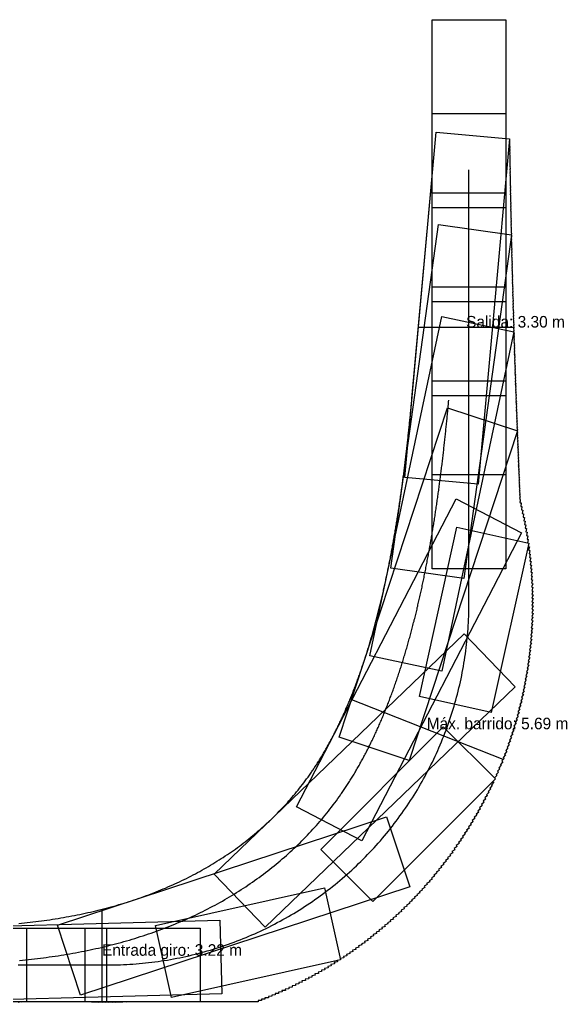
# Model space of a CAD drawing. Header units: metres. Extents: x -10.8 to 30.9, y -1.4 to 32.7.
# Drawn here: x 11.95 to 30.91, y -1.33 to 32.7 of the extents above; entities that cross this region are included whole.
import ezdxf

# ---------------------------------------------------------------- set-up
doc = ezdxf.new("R2010")
doc.units = ezdxf.units.M
for name, color, linetype in [('0_ACOTACIONES_ANCHURA', 2, 'Continuous'), ('0_BARRIDO_ENVOLVENTE', 1, 'Continuous'), ('0_HUELLA_EJE_REFERENCIA', 3, 'Continuous'), ('0_HUELLA_EJE_REMOLQUE', 4, 'Continuous'), ('0_SILUETAS_VEHICULO', 7, 'Continuous')]:
    doc.layers.add(name, color=color, linetype=linetype)

msp = doc.modelspace()

# ---------------------------------------------------------------- linework, layer by layer
at = {"layer": '0_ACOTACIONES_ANCHURA', "color": 2}
for p, q in [((29.053, 22.05), (25.751, 22.05)), ((28.683, 7.11), (23.389, 9.195)), ((14.8, -1.29), (14.8, 1.926))]:
    msp.add_line(p, q, dxfattribs=at)
at = {"layer": '0_BARRIDO_ENVOLVENTE', "color": 1}
msp.add_lwpolyline([(11.919, 1.434), (12.018, 1.444), (12.116, 1.454), (12.215, 1.465), (12.313, 1.476), (12.41, 1.488), (12.508, 1.5), (12.605, 1.513), (12.702, 1.525), (12.799, 1.539), (12.895, 1.552), (12.991, 1.566), (13.087, 1.581), (13.183, 1.596), (13.278, 1.611), (13.373, 1.627), (13.468, 1.643), (13.562, 1.66), (13.656, 1.677), (13.75, 1.694), (13.843, 1.712), (13.937, 1.731), (14.03, 1.749), (14.122, 1.769), (14.215, 1.788), (14.307, 1.809), (14.399, 1.829), (14.49, 1.85), (14.581, 1.872), (14.672, 1.894), (14.763, 1.916), (14.853, 1.939), (14.943, 1.962), (15.032, 1.986), (15.122, 2.01), (15.211, 2.035), (15.299, 2.06), (15.388, 2.086), (15.476, 2.112), (15.563, 2.139), (15.651, 2.166), (15.738, 2.193), (15.824, 2.221), (15.911, 2.25), (15.997, 2.279), (16.082, 2.308), (16.168, 2.338), (16.253, 2.368), (16.338, 2.399), (16.422, 2.43), (16.506, 2.462), (16.589, 2.494), (16.673, 2.527), (16.756, 2.56), (16.838, 2.594), (16.92, 2.628), (17.002, 2.662), (17.084, 2.697), (17.165, 2.733), (17.246, 2.769), (17.326, 2.805), (17.406, 2.842), (17.486, 2.879), (17.565, 2.917), (17.644, 2.956), (17.722, 2.994), (17.801, 3.034), (17.878, 3.073), (17.956, 3.113), (18.033, 3.154), (18.109, 3.195), (18.185, 3.237), (18.261, 3.279), (18.336, 3.321), (18.411, 3.364), (18.486, 3.407), (18.56, 3.451), (18.634, 3.495), (18.707, 3.54), (18.78, 3.585), (18.853, 3.631), (18.925, 3.677), (18.996, 3.723), (19.067, 3.77), (19.138, 3.818), (19.209, 3.865), (19.278, 3.914), (19.348, 3.962), (19.417, 4.011), (19.485, 4.061), (19.554, 4.111), (19.621, 4.161), (19.688, 4.212), (19.755, 4.263), (19.822, 4.315), (19.887, 4.367), (19.953, 4.42), (20.018, 4.473), (20.082, 4.526), (20.146, 4.58), (20.21, 4.634), (20.273, 4.688), (20.335, 4.743), (20.397, 4.799), (20.459, 4.854), (20.52, 4.911), (20.581, 4.967), (20.641, 5.024), (20.701, 5.081), (20.76, 5.139), (20.818, 5.197), (20.876, 5.256), (20.934, 5.315), (20.991, 5.374), (21.048, 5.433), (21.104, 5.493), (21.16, 5.554), (21.215, 5.614), (21.269, 5.675), (21.323, 5.737), (21.377, 5.799), (21.43, 5.861), (21.482, 5.923), (21.534, 5.986), (21.585, 6.049), (21.636, 6.113), (21.687, 6.176), (21.736, 6.241), (21.786, 6.305), (21.834, 6.37), (21.882, 6.435), (21.93, 6.5), (21.977, 6.566), (22.025, 6.634), (22.046, 6.664), (22.067, 6.694), (22.087, 6.724), (22.108, 6.754), (22.128, 6.785), (22.149, 6.815), (22.169, 6.846), (22.19, 6.877), (22.21, 6.908), (22.231, 6.939), (22.251, 6.971), (22.271, 7.003), (22.292, 7.034), (22.312, 7.066), (22.332, 7.099), (22.352, 7.131), (22.372, 7.163), (22.392, 7.196), (22.412, 7.229), (22.432, 7.262), (22.452, 7.295), (22.471, 7.328), (22.491, 7.362), (22.511, 7.395), (22.53, 7.429), (22.55, 7.463), (22.569, 7.497), (22.589, 7.531), (22.608, 7.566), (22.628, 7.6), (22.647, 7.635), (22.666, 7.67), (22.685, 7.705), (22.704, 7.74), (22.723, 7.775), (22.742, 7.811), (22.761, 7.846), (22.78, 7.882), (22.799, 7.918), (22.817, 7.954), (22.836, 7.99), (22.854, 8.026), (22.873, 8.062), (22.891, 8.099), (22.91, 8.135), (22.928, 8.172), (22.946, 8.209), (22.964, 8.246), (22.982, 8.283), (23, 8.321), (23.018, 8.358), (23.036, 8.395), (23.054, 8.433), (23.072, 8.471), (23.09, 8.509), (23.107, 8.547), (23.125, 8.585), (23.142, 8.623), (23.159, 8.661), (23.177, 8.7), (23.194, 8.738), (23.211, 8.777), (23.228, 8.816), (23.245, 8.855), (23.262, 8.894), (23.279, 8.933), (23.296, 8.972), (23.313, 9.012), (23.329, 9.051), (23.346, 9.091), (23.362, 9.13), (23.379, 9.17), (23.395, 9.21), (23.412, 9.25), (23.428, 9.29), (23.444, 9.33), (23.46, 9.37), (23.476, 9.411), (23.492, 9.451), (23.508, 9.492), (23.524, 9.532), (23.539, 9.573), (23.555, 9.614), (23.57, 9.655), (23.586, 9.696), (23.601, 9.737), (23.617, 9.778), (23.632, 9.819), (23.647, 9.861), (23.662, 9.902), (23.677, 9.944), (23.692, 9.985), (23.707, 10.027), (23.722, 10.069), (23.737, 10.111), (23.752, 10.153), (23.766, 10.195), (23.781, 10.237), (23.795, 10.279), (23.81, 10.321), (23.824, 10.364), (23.838, 10.406), (23.852, 10.449), (23.866, 10.491), (23.88, 10.534), (23.894, 10.576), (23.908, 10.619), (23.922, 10.662), (23.936, 10.705), (23.95, 10.748), (23.963, 10.791), (23.977, 10.834), (23.99, 10.877), (24.004, 10.921), (24.017, 10.964), (24.03, 11.008), (24.043, 11.051), (24.057, 11.095), (24.07, 11.138), (24.083, 11.182), (24.096, 11.226), (24.108, 11.269), (24.121, 11.313), (24.134, 11.357), (24.147, 11.401), (24.159, 11.445), (24.172, 11.489), (24.184, 11.533), (24.196, 11.578), (24.209, 11.622), (24.221, 11.666), (24.233, 11.711), (24.245, 11.755), (24.257, 11.8), (24.269, 11.844), (24.281, 11.889), (24.293, 11.933), (24.305, 11.978), (24.317, 12.023), (24.328, 12.068), (24.34, 12.112), (24.351, 12.157), (24.363, 12.202), (24.374, 12.247), (24.385, 12.292), (24.397, 12.338), (24.408, 12.383), (24.419, 12.428), (24.43, 12.473), (24.441, 12.518), (24.452, 12.564), (24.463, 12.609), (24.474, 12.655), (24.485, 12.7), (24.495, 12.746), (24.506, 12.791), (24.517, 12.837), (24.527, 12.883), (24.538, 12.928), (24.548, 12.974), (24.558, 13.02), (24.569, 13.066), (24.579, 13.111), (24.589, 13.157), (24.599, 13.203), (24.609, 13.249), (24.619, 13.295), (24.629, 13.341), (24.639, 13.388), (24.649, 13.434), (24.659, 13.48), (24.668, 13.526), (24.678, 13.572), (24.688, 13.619), (24.697, 13.665), (24.707, 13.711), (24.716, 13.758), (24.725, 13.804), (24.735, 13.851), (24.744, 13.897), (24.753, 13.944), (24.762, 13.99), (24.772, 14.037), (24.781, 14.083), (24.79, 14.13), (24.799, 14.177), (24.807, 14.223), (24.816, 14.27), (24.825, 14.317), (24.834, 14.364), (24.843, 14.411), (24.851, 14.458), (24.86, 14.505), (24.868, 14.551), (24.877, 14.598), (24.885, 14.645), (24.894, 14.692), (24.902, 14.74), (24.91, 14.787), (24.918, 14.834), (24.927, 14.881), (24.935, 14.928), (24.943, 14.975), (24.951, 15.022), (24.959, 15.07), (24.967, 15.117), (24.975, 15.164), (24.983, 15.212), (24.99, 15.259), (24.998, 15.306), (25.006, 15.354), (25.013, 15.401), (25.021, 15.449), (25.029, 15.496), (25.036, 15.544), (25.044, 15.591), (25.051, 15.639), (25.058, 15.686), (25.066, 15.734), (25.073, 15.781), (25.08, 15.829), (25.088, 15.877), (25.095, 15.924), (25.102, 15.972), (25.109, 16.02), (25.116, 16.068), (25.123, 16.115), (25.13, 16.163), (25.137, 16.211), (25.144, 16.259), (25.15, 16.307), (25.157, 16.354), (25.164, 16.402), (25.171, 16.45), (25.177, 16.498), (25.184, 16.546), (25.191, 16.594), (25.197, 16.642), (25.204, 16.69), (25.21, 16.738), (25.216, 16.786), (25.223, 16.834), (25.229, 16.882), (25.235, 16.93), (25.242, 16.978), (25.248, 17.027), (25.254, 17.075), (25.26, 17.123), (25.266, 17.171), (25.272, 17.219), (25.279, 17.267), (25.285, 17.316), (25.29, 17.364), (25.296, 17.412), (25.302, 17.46), (25.308, 17.509), (25.314, 17.557), (25.32, 17.605), (25.325, 17.654), (25.331, 17.702), (25.337, 17.75), (25.342, 17.799), (25.348, 17.847), (25.354, 17.896), (25.359, 17.944), (25.365, 17.992), (25.37, 18.041), (25.376, 18.089), (25.381, 18.138), (25.386, 18.186), (25.392, 18.235), (25.397, 18.283), (25.402, 18.332), (25.407, 18.38), (25.413, 18.429), (25.418, 18.478), (25.423, 18.526), (25.428, 18.575), (25.433, 18.623), (25.438, 18.672), (25.443, 18.721), (25.448, 18.769), (25.453, 18.818), (25.458, 18.867), (25.463, 18.915), (25.468, 18.964), (25.473, 19.013), (25.477, 19.061), (25.482, 19.11), (25.487, 19.159), (25.492, 19.208), (25.496, 19.256), (25.501, 19.305), (25.505, 19.354), (25.51, 19.403), (25.515, 19.452), (25.519, 19.5), (25.524, 19.549), (25.528, 19.598), (26.225, 27.258), (26.225, 32.7), (28.775, 32.7), (28.775, 32.65), (28.775, 32.6), (28.775, 32.55), (28.775, 32.5), (28.775, 32.45), (28.775, 32.4), (28.775, 32.35), (28.775, 32.3), (28.775, 32.25), (28.775, 32.2), (28.775, 32.15), (28.775, 32.1), (28.775, 32.05), (28.775, 32), (28.775, 31.95), (28.775, 31.9), (28.775, 31.85), (28.775, 31.8), (28.775, 31.75), (28.775, 31.7), (28.775, 31.65), (28.775, 31.6), (28.775, 31.55), (28.775, 31.5), (28.775, 31.45), (28.775, 31.4), (28.775, 31.35), (28.775, 31.3), (28.775, 31.25), (28.775, 31.2), (28.775, 31.15), (28.775, 31.1), (28.775, 31.05), (28.775, 31), (28.775, 30.95), (28.775, 30.9), (28.775, 30.85), (28.775, 30.8), (28.775, 30.75), (28.775, 30.7), (28.775, 30.65), (28.775, 30.6), (28.775, 30.55), (28.775, 30.45), (28.775, 30.4), (28.775, 30.35), (28.775, 30.3), (28.775, 30.25), (28.775, 30.2), (28.775, 30.11), (28.775, 30.1), (28.775, 30.05), (28.775, 30), (28.775, 29.95), (28.775, 29.9), (28.775, 29.85), (28.775, 29.8), (28.775, 29.75), (28.775, 29.7), (28.775, 29.65), (28.775, 29.6), (28.775, 29.55), (28.775, 29.5), (28.775, 29.45), (28.775, 29.4), (28.775, 29.35), (28.775, 29.3), (28.775, 29.25), (28.775, 29.2), (28.775, 29.15), (28.775, 29.1), (28.775, 29.05), (28.775, 29), (28.775, 28.95), (28.775, 28.9), (28.775, 28.85), (28.775, 28.8), (28.775, 28.75), (28.775, 28.7), (28.775, 28.65), (28.775, 28.6), (28.775, 28.59), (28.906, 28.578), (28.901, 28.528), (28.906, 28.527), (28.902, 28.477), (28.907, 28.477), (28.903, 28.426), (28.908, 28.426), (28.903, 28.375), (28.909, 28.375), (28.904, 28.325), (28.91, 28.324), (28.905, 28.274), (28.911, 28.273), (28.906, 28.223), (28.911, 28.222), (28.907, 28.172), (28.912, 28.172), (28.907, 28.121), (28.913, 28.121), (28.908, 28.07), (28.914, 28.07), (28.909, 28.019), (28.915, 28.019), (28.91, 27.969), (28.916, 27.968), (28.911, 27.918), (28.917, 27.917), (28.912, 27.867), (28.917, 27.866), (28.912, 27.816), (28.918, 27.815), (28.913, 27.765), (28.919, 27.764), (28.914, 27.714), (28.92, 27.713), (28.915, 27.663), (28.921, 27.662), (28.916, 27.612), (28.922, 27.612), (28.917, 27.561), (28.923, 27.561), (28.918, 27.51), (28.924, 27.51), (28.918, 27.459), (28.925, 27.459), (28.919, 27.408), (28.926, 27.408), (28.92, 27.357), (28.926, 27.357), (28.921, 27.306), (28.927, 27.306), (28.922, 27.255), (28.928, 27.255), (28.923, 27.204), (28.929, 27.204), (28.924, 27.153), (28.93, 27.153), (28.925, 27.102), (28.931, 27.102), (28.926, 27.051), (28.932, 27.051), (28.927, 27), (28.933, 27), (28.928, 26.949), (28.934, 26.949), (28.928, 26.898), (28.935, 26.898), (28.929, 26.847), (28.936, 26.847), (28.93, 26.796), (28.937, 26.796), (28.931, 26.745), (28.938, 26.745), (28.932, 26.694), (28.939, 26.693), (28.933, 26.643), (28.94, 26.642), (28.934, 26.592), (28.941, 26.591), (28.935, 26.541), (28.942, 26.54), (28.936, 26.49), (28.943, 26.489), (28.937, 26.439), (28.944, 26.438), (28.938, 26.388), (28.945, 26.387), (28.939, 26.337), (28.946, 26.336), (28.94, 26.286), (28.947, 26.285), (28.941, 26.234), (28.948, 26.234), (28.942, 26.183), (28.949, 26.182), (28.943, 26.132), (28.95, 26.131), (28.944, 26.081), (28.951, 26.08), (28.945, 26.03), (28.952, 26.029), (28.946, 25.979), (28.954, 25.978), (28.947, 25.927), (28.955, 25.927), (28.948, 25.876), (28.956, 25.875), (28.949, 25.825), (28.957, 25.824), (28.95, 25.774), (28.958, 25.773), (28.951, 25.723), (28.959, 25.722), (28.952, 25.671), (28.96, 25.67), (28.954, 25.62), (28.961, 25.619), (28.955, 25.569), (28.962, 25.568), (28.956, 25.518), (28.964, 25.517), (28.957, 25.466), (28.965, 25.465), (28.958, 25.415), (28.966, 25.414), (28.959, 25.364), (28.967, 25.363), (28.96, 25.313), (28.968, 25.312), (28.961, 25.261), (28.969, 25.26), (28.962, 25.21), (28.97, 25.209), (28.963, 25.159), (28.972, 25.158), (28.965, 25.107), (28.973, 25.106), (28.966, 25.056), (28.974, 25.055), (28.967, 25.005), (28.975, 25.004), (28.968, 24.953), (28.976, 24.952), (28.969, 24.902), (28.978, 24.901), (28.97, 24.851), (28.979, 24.849), (28.972, 24.799), (28.98, 24.798), (28.973, 24.748), (28.981, 24.747), (28.974, 24.697), (28.983, 24.695), (28.975, 24.645), (28.984, 24.644), (28.976, 24.594), (28.985, 24.592), (28.977, 24.542), (28.986, 24.541), (28.979, 24.491), (28.988, 24.49), (28.98, 24.439), (28.989, 24.438), (28.981, 24.388), (28.99, 24.387), (28.982, 24.337), (28.991, 24.335), (28.984, 24.285), (28.993, 24.284), (28.985, 24.234), (28.994, 24.232), (28.986, 24.182), (28.995, 24.181), (28.987, 24.131), (28.997, 24.129), (28.989, 24.079), (28.998, 24.078), (28.99, 24.027), (28.999, 24.026), (28.991, 23.976), (29.001, 23.974), (28.992, 23.924), (29.002, 23.923), (28.994, 23.873), (29.003, 23.871), (28.995, 23.821), (29.005, 23.82), (28.996, 23.77), (29.006, 23.768), (28.998, 23.718), (29.007, 23.716), (28.999, 23.666), (29.009, 23.665), (29, 23.615), (29.01, 23.613), (29.001, 23.563), (29.011, 23.561), (29.003, 23.512), (29.013, 23.51), (29.004, 23.46), (29.014, 23.458), (29.005, 23.408), (29.016, 23.406), (29.007, 23.357), (29.017, 23.355), (29.008, 23.305), (29.018, 23.303), (29.01, 23.253), (29.02, 23.251), (29.011, 23.201), (29.021, 23.2), (29.012, 23.15), (29.023, 23.148), (29.014, 23.098), (29.024, 23.096), (29.015, 23.046), (29.026, 23.044), (29.016, 22.994), (29.027, 22.992), (29.018, 22.943), (29.029, 22.941), (29.019, 22.891), (29.03, 22.889), (29.021, 22.839), (29.032, 22.837), (29.022, 22.787), (29.033, 22.785), (29.024, 22.735), (29.035, 22.733), (29.025, 22.684), (29.036, 22.681), (29.026, 22.632), (29.038, 22.629), (29.028, 22.58), (29.039, 22.578), (29.029, 22.528), (29.041, 22.526), (29.031, 22.476), (29.042, 22.474), (29.032, 22.424), (29.044, 22.422), (29.034, 22.372), (29.045, 22.37), (29.035, 22.32), (29.047, 22.318), (29.037, 22.268), (29.048, 22.266), (29.038, 22.216), (29.05, 22.214), (29.04, 22.164), (29.051, 22.162), (29.041, 22.112), (29.053, 22.11), (29.043, 22.06), (29.055, 22.058), (29.044, 22.008), (29.056, 22.006), (29.046, 21.956), (29.058, 21.954), (29.047, 21.904), (29.059, 21.902), (29.049, 21.852), (29.061, 21.849), (29.05, 21.8), (29.063, 21.797), (29.052, 21.748), (29.064, 21.745), (29.054, 21.696), (29.066, 21.693), (29.055, 21.644), (29.068, 21.641), (29.057, 21.591), (29.069, 21.589), (29.058, 21.539), (29.071, 21.536), (29.06, 21.487), (29.073, 21.484), (29.062, 21.435), (29.074, 21.432), (29.063, 21.383), (29.076, 21.38), (29.065, 21.33), (29.078, 21.327), (29.066, 21.278), (29.079, 21.275), (29.068, 21.226), (29.081, 21.223), (29.07, 21.174), (29.083, 21.171), (29.071, 21.121), (29.085, 21.118), (29.073, 21.069), (29.086, 21.066), (29.075, 21.017), (29.088, 21.013), (29.076, 20.964), (29.09, 20.961), (29.078, 20.912), (29.092, 20.909), (29.08, 20.86), (29.093, 20.856), (29.081, 20.807), (29.095, 20.804), (29.083, 20.755), (29.097, 20.751), (29.085, 20.702), (29.099, 20.699), (29.087, 20.65), (29.1, 20.646), (29.088, 20.597), (29.102, 20.594), (29.09, 20.545), (29.104, 20.541), (29.092, 20.492), (29.106, 20.489), (29.093, 20.44), (29.108, 20.436), (29.095, 20.387), (29.11, 20.384), (29.097, 20.335), (29.111, 20.331), (29.099, 20.282), (29.113, 20.278), (29.1, 20.229), (29.115, 20.226), (29.102, 20.177), (29.117, 20.173), (29.104, 20.124), (29.119, 20.12), (29.106, 20.072), (29.121, 20.068), (29.108, 20.019), (29.123, 20.015), (29.109, 19.966), (29.124, 19.962), (29.111, 19.913), (29.126, 19.909), (29.113, 19.861), (29.128, 19.856), (29.115, 19.808), (29.13, 19.804), (29.117, 19.755), (29.132, 19.751), (29.119, 19.702), (29.134, 19.698), (29.12, 19.65), (29.136, 19.645), (29.122, 19.597), (29.138, 19.592), (29.124, 19.544), (29.14, 19.539), (29.126, 19.491), (29.142, 19.486), (29.128, 19.438), (29.144, 19.433), (29.13, 19.385), (29.146, 19.38), (29.132, 19.332), (29.148, 19.327), (29.133, 19.279), (29.15, 19.274), (29.135, 19.226), (29.152, 19.221), (29.137, 19.173), (29.154, 19.168), (29.139, 19.12), (29.156, 19.115), (29.141, 19.067), (29.158, 19.062), (29.143, 19.014), (29.16, 19.009), (29.145, 18.961), (29.162, 18.956), (29.147, 18.908), (29.164, 18.902), (29.149, 18.855), (29.166, 18.849), (29.151, 18.801), (29.168, 18.796), (29.153, 18.748), (29.17, 18.743), (29.155, 18.695), (29.172, 18.689), (29.157, 18.642), (29.174, 18.636), (29.159, 18.588), (29.176, 18.583), (29.161, 18.535), (29.178, 18.529), (29.163, 18.482), (29.18, 18.476), (29.165, 18.428), (29.182, 18.423), (29.166, 18.375), (29.184, 18.369), (29.168, 18.322), (29.186, 18.316), (29.17, 18.268), (29.189, 18.262), (29.172, 18.215), (29.191, 18.209), (29.174, 18.161), (29.193, 18.155), (29.177, 18.108), (29.195, 18.102), (29.179, 18.054), (29.197, 18.048), (29.181, 18.001), (29.199, 17.994), (29.183, 17.947), (29.201, 17.941), (29.185, 17.894), (29.203, 17.887), (29.187, 17.84), (29.205, 17.833), (29.189, 17.786), (29.208, 17.78), (29.191, 17.733), (29.21, 17.726), (29.193, 17.679), (29.212, 17.672), (29.195, 17.625), (29.214, 17.618), (29.197, 17.572), (29.216, 17.564), (29.199, 17.518), (29.218, 17.511), (29.201, 17.464), (29.221, 17.457), (29.203, 17.41), (29.223, 17.403), (29.205, 17.356), (29.225, 17.349), (29.207, 17.302), (29.227, 17.295), (29.209, 17.248), (29.229, 17.241), (29.211, 17.195), (29.232, 17.187), (29.214, 17.141), (29.234, 17.133), (29.216, 17.087), (29.236, 17.079), (29.218, 17.032), (29.238, 17.024), (29.22, 16.978), (29.24, 16.97), (29.222, 16.924), (29.243, 16.916), (29.224, 16.87), (29.245, 16.862), (29.226, 16.816), (29.247, 16.808), (29.228, 16.762), (29.249, 16.753), (29.23, 16.708), (29.251, 16.699), (29.233, 16.653), (29.254, 16.645), (29.235, 16.599), (29.256, 16.59), (29.237, 16.545), (29.258, 16.536), (29.239, 16.49), (29.26, 16.481), (29.241, 16.436), (29.263, 16.427), (29.243, 16.382), (29.265, 16.372), (29.245, 16.327), (29.267, 16.318), (29.247, 16.273), (29.269, 16.263), (29.25, 16.218), (29.272, 16.209), (29.252, 16.164), (29.274, 16.154), (29.254, 16.11), (29.275, 16.107), (29.274, 16.1), (29.276, 16.099), (29.274, 16.094), (29.268, 16.049), (29.278, 16.045), (29.265, 16.014), (29.263, 15.998), (29.28, 15.99), (29.279, 15.986), (29.306, 15.982), (29.291, 15.863), (29.336, 15.858), (29.32, 15.739), (29.365, 15.732), (29.348, 15.613), (29.392, 15.607), (29.375, 15.488), (29.419, 15.481), (29.4, 15.363), (29.444, 15.355), (29.425, 15.237), (29.469, 15.229), (29.448, 15.111), (29.492, 15.103), (29.47, 14.985), (29.514, 14.976), (29.491, 14.858), (29.535, 14.849), (29.511, 14.732), (29.555, 14.722), (29.53, 14.605), (29.574, 14.595), (29.548, 14.478), (29.592, 14.468), (29.565, 14.351), (29.608, 14.341), (29.58, 14.224), (29.624, 14.213), (29.595, 14.097), (29.638, 14.085), (29.608, 13.969), (29.651, 13.958), (29.62, 13.842), (29.664, 13.83), (29.632, 13.714), (29.675, 13.702), (29.642, 13.586), (29.685, 13.574), (29.651, 13.458), (29.693, 13.445), (29.658, 13.331), (29.701, 13.317), (29.665, 13.203), (29.708, 13.189), (29.671, 13.075), (29.713, 13.06), (29.675, 12.947), (29.717, 12.932), (29.678, 12.819), (29.721, 12.804), (29.681, 12.69), (29.723, 12.675), (29.682, 12.562), (29.724, 12.547), (29.682, 12.434), (29.724, 12.418), (29.681, 12.306), (29.722, 12.29), (29.678, 12.178), (29.72, 12.161), (29.675, 12.05), (29.716, 12.033), (29.67, 11.922), (29.712, 11.904), (29.665, 11.794), (29.706, 11.776), (29.658, 11.666), (29.699, 11.648), (29.65, 11.538), (29.691, 11.519), (29.641, 11.41), (29.682, 11.391), (29.631, 11.282), (29.672, 11.263), (29.62, 11.155), (29.66, 11.135), (29.608, 11.027), (29.648, 11.007), (29.594, 10.9), (29.634, 10.88), (29.58, 10.773), (29.62, 10.752), (29.564, 10.645), (29.604, 10.624), (29.548, 10.518), (29.587, 10.497), (29.53, 10.392), (29.569, 10.37), (29.511, 10.265), (29.55, 10.243), (29.491, 10.138), (29.529, 10.116), (29.469, 10.012), (29.508, 9.989), (29.447, 9.886), (29.486, 9.863), (29.424, 9.76), (29.462, 9.736), (29.399, 9.634), (29.437, 9.61), (29.374, 9.508), (29.412, 9.484), (29.347, 9.383), (29.385, 9.359), (29.319, 9.258), (29.357, 9.233), (29.291, 9.133), (29.328, 9.108), (29.261, 9.009), (29.298, 8.983), (29.23, 8.884), (29.266, 8.859), (29.198, 8.76), (29.234, 8.734), (29.164, 8.637), (29.201, 8.61), (29.13, 8.513), (29.166, 8.486), (29.095, 8.39), (29.131, 8.363), (29.058, 8.267), (29.094, 8.24), (29.021, 8.145), (29.056, 8.117), (28.982, 8.022), (29.018, 7.994), (28.943, 7.9), (28.978, 7.872), (28.902, 7.779), (28.937, 7.75), (28.86, 7.658), (28.895, 7.629), (28.818, 7.537), (28.852, 7.508), (28.774, 7.417), (28.808, 7.387), (28.729, 7.297), (28.762, 7.267), (28.683, 7.177), (28.716, 7.147), (28.636, 7.058), (28.669, 7.028), (28.588, 6.939), (28.621, 6.909), (28.539, 6.821), (28.571, 6.79), (28.489, 6.703), (28.521, 6.672), (28.438, 6.585), (28.47, 6.554), (28.386, 6.468), (28.417, 6.437), (28.332, 6.352), (28.364, 6.32), (28.278, 6.236), (28.309, 6.203), (28.223, 6.12), (28.254, 6.087), (28.167, 6.005), (28.198, 5.972), (28.11, 5.89), (28.14, 5.857), (28.052, 5.776), (28.082, 5.743), (27.992, 5.662), (28.022, 5.629), (27.932, 5.549), (27.962, 5.515), (27.871, 5.437), (27.9, 5.403), (27.809, 5.325), (27.838, 5.29), (27.746, 5.213), (27.774, 5.178), (27.682, 5.102), (27.71, 5.067), (27.617, 4.992), (27.645, 4.957), (27.551, 4.882), (27.578, 4.847), (27.484, 4.773), (27.511, 4.737), (27.416, 4.664), (27.443, 4.628), (27.347, 4.556), (27.374, 4.52), (27.277, 4.449), (27.304, 4.412), (27.207, 4.342), (27.233, 4.305), (27.135, 4.236), (27.161, 4.199), (27.062, 4.13), (27.088, 4.093), (26.989, 4.025), (27.014, 3.988), (26.914, 3.921), (26.939, 3.883), (26.839, 3.817), (26.863, 3.779), (26.763, 3.714), (26.787, 3.676), (26.686, 3.612), (26.709, 3.574), (26.608, 3.51), (26.631, 3.472), (26.529, 3.409), (26.552, 3.371), (26.449, 3.309), (26.472, 3.27), (26.368, 3.209), (26.391, 3.171), (26.287, 3.11), (26.309, 3.071), (26.205, 3.012), (26.226, 2.973), (26.121, 2.915), (26.143, 2.876), (26.037, 2.818), (26.058, 2.779), (25.952, 2.722), (25.973, 2.683), (25.867, 2.627), (25.887, 2.587), (25.78, 2.533), (25.8, 2.493), (25.693, 2.439), (25.712, 2.399), (25.604, 2.346), (25.624, 2.306), (25.515, 2.254), (25.534, 2.213), (25.426, 2.163), (25.444, 2.122), (25.335, 2.072), (25.353, 2.031), (25.244, 1.982), (25.261, 1.941), (25.151, 1.893), (25.169, 1.852), (25.058, 1.805), (25.076, 1.764), (24.965, 1.718), (24.982, 1.676), (24.87, 1.631), (24.887, 1.589), (24.775, 1.545), (24.791, 1.503), (24.679, 1.46), (24.695, 1.418), (24.582, 1.376), (24.598, 1.334), (24.485, 1.293), (24.5, 1.251), (24.387, 1.211), (24.401, 1.168), (24.288, 1.129), (24.302, 1.087), (24.188, 1.049), (24.202, 1.006), (24.088, 0.969), (24.102, 0.926), (23.987, 0.89), (24, 0.847), (23.885, 0.812), (23.898, 0.769), (23.783, 0.735), (23.795, 0.692), (23.68, 0.659), (23.692, 0.616), (23.576, 0.584), (23.588, 0.54), (23.472, 0.509), (23.483, 0.466), (23.367, 0.436), (23.378, 0.392), (23.262, 0.363), (23.272, 0.32), (23.155, 0.292), (23.165, 0.248), (23.048, 0.221), (23.058, 0.177), (22.941, 0.151), (22.95, 0.107), (22.833, 0.082), (22.842, 0.038), (22.724, 0.014), (22.733, -0.03), (22.615, -0.053), (22.623, -0.097), (22.505, -0.119), (22.513, -0.163), (22.395, -0.184), (22.402, -0.228), (22.284, -0.248), (22.291, -0.292), (22.172, -0.311), (22.179, -0.355), (22.06, -0.373), (22.067, -0.417), (21.948, -0.434), (21.954, -0.478), (21.835, -0.494), (21.84, -0.539), (21.721, -0.553), (21.726, -0.598), (21.607, -0.611), (21.611, -0.656), (21.492, -0.669), (21.496, -0.713), (21.377, -0.725), (21.381, -0.769), (21.261, -0.78), (21.265, -0.825), (21.145, -0.834), (21.148, -0.879), (21.029, -0.887), (21.031, -0.932), (20.911, -0.939), (20.914, -0.984), (20.794, -0.99), (20.796, -1.035), (20.676, -1.04), (20.678, -1.085), (20.558, -1.089), (20.559, -1.134), (20.439, -1.137), (20.44, -1.182), (20.32, -1.184), (20.32, -1.229), (20.2, -1.23), (20.2, -1.275), (20.15, -1.275), (20.1, -1.275), (20.05, -1.275), (20, -1.275), (19.95, -1.275), (19.9, -1.275), (19.85, -1.275), (19.8, -1.275), (19.75, -1.275), (19.7, -1.275), (19.65, -1.275), (19.6, -1.275), (19.55, -1.275), (19.5, -1.275), (19.45, -1.275), (19.4, -1.275), (19.35, -1.275), (19.3, -1.275), (19.25, -1.275), (19.2, -1.275), (19.15, -1.275), (19.1, -1.275), (19.05, -1.275), (19, -1.275), (18.95, -1.275), (18.9, -1.275), (18.85, -1.275), (18.8, -1.275), (18.75, -1.275), (18.7, -1.275), (18.65, -1.275), (18.6, -1.275), (18.55, -1.275), (18.5, -1.275), (18.45, -1.275), (18.4, -1.275), (18.35, -1.275), (18.3, -1.275), (18.25, -1.275), (18.2, -1.275), (18.15, -1.275), (18.1, -1.275), (18.05, -1.275), (18, -1.275), (17.95, -1.275), (17.9, -1.275), (17.85, -1.275), (17.8, -1.275), (17.75, -1.275), (17.7, -1.275), (17.65, -1.275), (17.6, -1.275), (17.55, -1.275), (17.5, -1.275), (17.45, -1.275), (17.4, -1.275), (17.35, -1.275), (17.3, -1.275), (17.25, -1.275), (17.2, -1.275), (17.15, -1.275), (17.1, -1.275), (17.05, -1.275), (17, -1.275), (16.95, -1.275), (16.9, -1.275), (16.85, -1.275), (16.8, -1.275), (16.75, -1.275), (16.745, -1.275), (16.745, -1.276), (16.636, -1.276), (16.636, -1.278), (16.527, -1.278), (16.527, -1.279), (15.685, -1.279), (15.644, -1.283), (15.644, -1.279), (15.622, -1.279), (15.524, -1.288), (15.523, -1.282), (15.404, -1.292), (15.403, -1.286), (15.283, -1.295), (15.283, -1.289), (15.163, -1.297), (15.162, -1.291), (15.042, -1.298), (15.042, -1.292), (14.922, -1.298), (14.922, -1.292), (14.802, -1.297), (14.801, -1.29), (14.681, -1.295), (14.681, -1.288), (14.561, -1.291), (14.561, -1.285), (14.441, -1.287), (14.44, -1.28), (14.32, -1.281), (14.32, -1.278), (12.136, -1.277), (12.12, -1.281), (12.12, -1.277), (12.067, -1.277), (12.012, -1.289), (12.009, -1.277), (11.999, -1.277), (11.903, -1.297)], dxfattribs=at)
at = {"layer": '0_HUELLA_EJE_REFERENCIA', "color": 3}
msp.add_lwpolyline([(11.9, 0), (11.95, 0), (12, 0), (12.05, 0), (12.1, 0), (12.15, 0), (12.2, 0), (12.25, 0), (12.3, 0), (12.35, 0), (12.4, 0), (12.45, 0), (12.5, 0), (12.55, 0), (12.6, 0), (12.65, 0), (12.7, 0), (12.75, 0), (12.8, 0), (12.85, 0), (12.9, 0), (12.95, 0), (13, 0), (13.05, 0), (13.1, 0), (13.15, 0), (13.2, 0), (13.25, 0), (13.3, 0), (13.35, 0), (13.4, 0), (13.45, 0), (13.5, 0), (13.55, 0), (13.6, 0), (13.65, 0), (13.7, 0), (13.75, 0), (13.8, 0), (13.85, 0), (13.9, 0), (13.95, 0), (14, 0), (14.05, 0), (14.1, 0), (14.15, 0), (14.2, 0), (14.25, 0), (14.3, 0), (14.35, 0), (14.4, 0), (14.45, 0), (14.5, 0), (14.55, 0), (14.6, 0), (14.65, 0), (14.7, 0), (14.75, 0), (14.8, 0), (14.85, 0), (14.9, 0), (14.95, 0), (15, 0), (15.109, 0), (15.218, 0.002), (15.327, 0.004), (15.436, 0.008), (15.545, 0.012), (15.654, 0.017), (15.763, 0.023), (15.872, 0.03), (15.981, 0.039), (16.089, 0.048), (16.198, 0.058), (16.307, 0.068), (16.415, 0.08), (16.523, 0.093), (16.632, 0.107), (16.74, 0.122), (16.848, 0.137), (16.955, 0.154), (17.063, 0.171), (17.171, 0.19), (17.278, 0.209), (17.385, 0.23), (17.492, 0.251), (17.599, 0.273), (17.705, 0.296), (17.812, 0.32), (17.918, 0.345), (18.024, 0.371), (18.13, 0.398), (18.235, 0.426), (18.34, 0.455), (18.445, 0.484), (18.55, 0.515), (18.655, 0.546), (18.759, 0.579), (18.863, 0.612), (18.966, 0.646), (19.07, 0.681), (19.173, 0.717), (19.275, 0.754), (19.378, 0.792), (19.48, 0.83), (19.581, 0.87), (19.683, 0.91), (19.784, 0.952), (19.884, 0.994), (19.984, 1.037), (20.084, 1.081), (20.184, 1.125), (20.283, 1.171), (20.381, 1.218), (20.48, 1.265), (20.577, 1.313), (20.675, 1.362), (20.772, 1.412), (20.868, 1.463), (20.964, 1.515), (21.06, 1.567), (21.155, 1.621), (21.25, 1.675), (21.344, 1.73), (21.438, 1.785), (21.531, 1.842), (21.624, 1.899), (21.716, 1.958), (21.808, 2.017), (21.899, 2.076), (21.99, 2.137), (22.08, 2.198), (22.17, 2.261), (22.259, 2.324), (22.347, 2.387), (22.435, 2.452), (22.523, 2.517), (22.61, 2.583), (22.696, 2.65), (22.781, 2.717), (22.867, 2.786), (22.951, 2.855), (23.035, 2.924), (23.118, 2.995), (23.201, 3.066), (23.283, 3.138), (23.364, 3.211), (23.445, 3.284), (23.525, 3.358), (23.604, 3.433), (23.683, 3.508), (23.761, 3.584), (23.839, 3.661), (23.916, 3.739), (23.992, 3.817), (24.067, 3.896), (24.142, 3.975), (24.216, 4.055), (24.289, 4.136), (24.362, 4.217), (24.434, 4.299), (24.505, 4.382), (24.576, 4.465), (24.645, 4.549), (24.714, 4.633), (24.783, 4.719), (24.85, 4.804), (24.917, 4.89), (24.983, 4.977), (25.048, 5.065), (25.113, 5.153), (25.176, 5.241), (25.239, 5.33), (25.302, 5.42), (25.363, 5.51), (25.424, 5.601), (25.483, 5.692), (25.542, 5.784), (25.601, 5.876), (25.658, 5.969), (25.715, 6.062), (25.77, 6.156), (25.825, 6.25), (25.879, 6.345), (25.933, 6.44), (25.985, 6.536), (26.037, 6.632), (26.088, 6.728), (26.138, 6.825), (26.187, 6.923), (26.235, 7.02), (26.282, 7.119), (26.329, 7.217), (26.375, 7.316), (26.419, 7.416), (26.463, 7.516), (26.506, 7.616), (26.548, 7.716), (26.59, 7.817), (26.63, 7.919), (26.67, 8.02), (26.708, 8.122), (26.746, 8.225), (26.783, 8.327), (26.819, 8.43), (26.854, 8.534), (26.888, 8.637), (26.921, 8.741), (26.954, 8.845), (26.985, 8.95), (27.016, 9.055), (27.045, 9.16), (27.074, 9.265), (27.102, 9.37), (27.129, 9.476), (27.155, 9.582), (27.18, 9.688), (27.204, 9.795), (27.227, 9.901), (27.249, 10.008), (27.27, 10.115), (27.291, 10.222), (27.31, 10.329), (27.329, 10.437), (27.346, 10.545), (27.363, 10.652), (27.378, 10.76), (27.393, 10.868), (27.407, 10.977), (27.42, 11.085), (27.432, 11.193), (27.442, 11.302), (27.452, 11.411), (27.461, 11.519), (27.47, 11.628), (27.477, 11.737), (27.483, 11.846), (27.488, 11.955), (27.492, 12.064), (27.496, 12.173), (27.498, 12.282), (27.5, 12.391), (27.5, 12.5), (27.5, 12.55), (27.5, 12.6), (27.5, 12.65), (27.5, 12.7), (27.5, 12.75), (27.5, 12.8), (27.5, 12.85), (27.5, 12.9), (27.5, 12.95), (27.5, 13), (27.5, 13.05), (27.5, 13.1), (27.5, 13.15), (27.5, 13.2), (27.5, 13.25), (27.5, 13.3), (27.5, 13.35), (27.5, 13.4), (27.5, 13.45), (27.5, 13.5), (27.5, 13.55), (27.5, 13.6), (27.5, 13.65), (27.5, 13.7), (27.5, 13.75), (27.5, 13.8), (27.5, 13.85), (27.5, 13.9), (27.5, 13.95), (27.5, 14), (27.5, 14.05), (27.5, 14.1), (27.5, 14.15), (27.5, 14.2), (27.5, 14.25), (27.5, 14.3), (27.5, 14.35), (27.5, 14.4), (27.5, 14.45), (27.5, 14.5), (27.5, 14.55), (27.5, 14.6), (27.5, 14.65), (27.5, 14.7), (27.5, 14.75), (27.5, 14.8), (27.5, 14.85), (27.5, 14.9), (27.5, 14.95), (27.5, 15), (27.5, 15.05), (27.5, 15.1), (27.5, 15.15), (27.5, 15.2), (27.5, 15.25), (27.5, 15.3), (27.5, 15.35), (27.5, 15.4), (27.5, 15.45), (27.5, 15.5), (27.5, 15.55), (27.5, 15.6), (27.5, 15.65), (27.5, 15.7), (27.5, 15.75), (27.5, 15.8), (27.5, 15.85), (27.5, 15.9), (27.5, 15.95), (27.5, 16), (27.5, 16.05), (27.5, 16.1), (27.5, 16.15), (27.5, 16.2), (27.5, 16.25), (27.5, 16.3), (27.5, 16.35), (27.5, 16.4), (27.5, 16.45), (27.5, 16.5), (27.5, 16.55), (27.5, 16.6), (27.5, 16.65), (27.5, 16.7), (27.5, 16.75), (27.5, 16.8), (27.5, 16.85), (27.5, 16.9), (27.5, 16.95), (27.5, 17), (27.5, 17.05), (27.5, 17.1), (27.5, 17.15), (27.5, 17.2), (27.5, 17.25), (27.5, 17.3), (27.5, 17.35), (27.5, 17.4), (27.5, 17.45), (27.5, 17.5), (27.5, 17.55), (27.5, 17.6), (27.5, 17.65), (27.5, 17.7), (27.5, 17.75), (27.5, 17.8), (27.5, 17.85), (27.5, 17.9), (27.5, 17.95), (27.5, 18), (27.5, 18.05), (27.5, 18.1), (27.5, 18.15), (27.5, 18.2), (27.5, 18.25), (27.5, 18.3), (27.5, 18.35), (27.5, 18.4), (27.5, 18.45), (27.5, 18.5), (27.5, 18.55), (27.5, 18.6), (27.5, 18.65), (27.5, 18.7), (27.5, 18.75), (27.5, 18.8), (27.5, 18.85), (27.5, 18.9), (27.5, 18.95), (27.5, 19), (27.5, 19.05), (27.5, 19.1), (27.5, 19.15), (27.5, 19.2), (27.5, 19.25), (27.5, 19.3), (27.5, 19.35), (27.5, 19.4), (27.5, 19.45), (27.5, 19.5), (27.5, 19.55), (27.5, 19.6), (27.5, 19.65), (27.5, 19.7), (27.5, 19.75), (27.5, 19.8), (27.5, 19.85), (27.5, 19.9), (27.5, 19.95), (27.5, 20), (27.5, 20.05), (27.5, 20.1), (27.5, 20.15), (27.5, 20.2), (27.5, 20.25), (27.5, 20.3), (27.5, 20.35), (27.5, 20.4), (27.5, 20.45), (27.5, 20.5), (27.5, 20.55), (27.5, 20.6), (27.5, 20.65), (27.5, 20.7), (27.5, 20.75), (27.5, 20.8), (27.5, 20.85), (27.5, 20.9), (27.5, 20.95), (27.5, 21), (27.5, 21.05), (27.5, 21.1), (27.5, 21.15), (27.5, 21.2), (27.5, 21.25), (27.5, 21.3), (27.5, 21.35), (27.5, 21.4), (27.5, 21.45), (27.5, 21.5), (27.5, 21.55), (27.5, 21.6), (27.5, 21.65), (27.5, 21.7), (27.5, 21.75), (27.5, 21.8), (27.5, 21.85), (27.5, 21.9), (27.5, 21.95), (27.5, 22), (27.5, 22.05), (27.5, 22.1), (27.5, 22.15), (27.5, 22.2), (27.5, 22.25), (27.5, 22.3), (27.5, 22.35), (27.5, 22.4), (27.5, 22.45), (27.5, 22.5), (27.5, 22.55), (27.5, 22.6), (27.5, 22.65), (27.5, 22.7), (27.5, 22.75), (27.5, 22.8), (27.5, 22.85), (27.5, 22.9), (27.5, 22.95), (27.5, 23), (27.5, 23.05), (27.5, 23.1), (27.5, 23.15), (27.5, 23.2), (27.5, 23.25), (27.5, 23.3), (27.5, 23.35), (27.5, 23.4), (27.5, 23.45), (27.5, 23.5), (27.5, 23.55), (27.5, 23.6), (27.5, 23.65), (27.5, 23.7), (27.5, 23.75), (27.5, 23.8), (27.5, 23.85), (27.5, 23.9), (27.5, 23.95), (27.5, 24), (27.5, 24.05), (27.5, 24.1), (27.5, 24.15), (27.5, 24.2), (27.5, 24.25), (27.5, 24.3), (27.5, 24.35), (27.5, 24.4), (27.5, 24.45), (27.5, 24.5), (27.5, 24.55), (27.5, 24.6), (27.5, 24.65), (27.5, 24.7), (27.5, 24.75), (27.5, 24.8), (27.5, 24.85), (27.5, 24.9), (27.5, 24.95), (27.5, 25), (27.5, 25.05), (27.5, 25.1), (27.5, 25.15), (27.5, 25.2), (27.5, 25.25), (27.5, 25.3), (27.5, 25.35), (27.5, 25.4), (27.5, 25.45), (27.5, 25.5), (27.5, 25.55), (27.5, 25.6), (27.5, 25.65), (27.5, 25.7), (27.5, 25.75), (27.5, 25.8), (27.5, 25.85), (27.5, 25.9), (27.5, 25.95), (27.5, 26), (27.5, 26.05), (27.5, 26.1), (27.5, 26.15), (27.5, 26.2), (27.5, 26.25), (27.5, 26.3), (27.5, 26.35), (27.5, 26.4), (27.5, 26.45), (27.5, 26.5), (27.5, 26.55), (27.5, 26.6), (27.5, 26.65), (27.5, 26.7), (27.5, 26.75), (27.5, 26.8), (27.5, 26.85), (27.5, 26.9), (27.5, 26.95), (27.5, 27), (27.5, 27.05), (27.5, 27.1), (27.5, 27.15), (27.5, 27.2), (27.5, 27.25), (27.5, 27.3), (27.5, 27.35), (27.5, 27.4), (27.5, 27.45), (27.5, 27.5)], dxfattribs=at)
at = {"layer": '0_HUELLA_EJE_REMOLQUE', "color": 4}
msp.add_lwpolyline([(11.942, 0.155), (12.046, 0.165), (12.15, 0.176), (12.254, 0.187), (12.357, 0.198), (12.461, 0.21), (12.564, 0.222), (12.667, 0.235), (12.77, 0.248), (12.873, 0.262), (12.975, 0.276), (13.077, 0.29), (13.179, 0.305), (13.281, 0.321), (13.382, 0.337), (13.484, 0.353), (13.585, 0.37), (13.686, 0.387), (13.786, 0.405), (13.887, 0.423), (13.987, 0.442), (14.087, 0.461), (14.187, 0.48), (14.286, 0.5), (14.385, 0.521), (14.484, 0.542), (14.583, 0.564), (14.681, 0.586), (14.779, 0.609), (14.877, 0.632), (14.975, 0.655), (15.072, 0.679), (15.17, 0.704), (15.267, 0.729), (15.363, 0.755), (15.459, 0.781), (15.555, 0.808), (15.651, 0.835), (15.747, 0.863), (15.842, 0.891), (15.937, 0.92), (16.031, 0.949), (16.126, 0.979), (16.22, 1.009), (16.313, 1.04), (16.407, 1.071), (16.5, 1.103), (16.592, 1.136), (16.685, 1.169), (16.777, 1.202), (16.869, 1.236), (16.96, 1.271), (17.051, 1.306), (17.142, 1.341), (17.233, 1.378), (17.323, 1.414), (17.413, 1.452), (17.502, 1.489), (17.591, 1.528), (17.68, 1.566), (17.768, 1.606), (17.856, 1.646), (17.944, 1.686), (18.031, 1.727), (18.118, 1.768), (18.205, 1.81), (18.291, 1.853), (18.376, 1.896), (18.462, 1.94), (18.547, 1.984), (18.631, 2.028), (18.716, 2.074), (18.799, 2.119), (18.883, 2.165), (18.966, 2.212), (19.048, 2.259), (19.131, 2.307), (19.212, 2.356), (19.294, 2.404), (19.375, 2.454), (19.455, 2.504), (19.535, 2.554), (19.615, 2.605), (19.694, 2.656), (19.773, 2.708), (19.851, 2.76), (19.929, 2.813), (20.006, 2.867), (20.083, 2.921), (20.16, 2.975), (20.236, 3.03), (20.311, 3.085), (20.386, 3.141), (20.461, 3.198), (20.535, 3.255), (20.609, 3.312), (20.682, 3.37), (20.755, 3.428), (20.827, 3.487), (20.899, 3.546), (20.97, 3.606), (21.041, 3.667), (21.111, 3.727), (21.18, 3.789), (21.25, 3.85), (21.318, 3.912), (21.386, 3.975), (21.454, 4.038), (21.521, 4.102), (21.588, 4.165), (21.654, 4.23), (21.719, 4.295), (21.784, 4.36), (21.848, 4.426), (21.912, 4.492), (21.976, 4.559), (22.038, 4.626), (22.1, 4.693), (22.162, 4.761), (22.223, 4.829), (22.284, 4.898), (22.344, 4.967), (22.403, 5.037), (22.462, 5.107), (22.52, 5.177), (22.577, 5.248), (22.635, 5.319), (22.691, 5.391), (22.747, 5.463), (22.802, 5.535), (22.857, 5.608), (22.911, 5.681), (22.964, 5.754), (23.017, 5.828), (23.069, 5.903), (23.093, 5.936), (23.116, 5.97), (23.139, 6.004), (23.163, 6.038), (23.186, 6.072), (23.209, 6.107), (23.232, 6.141), (23.255, 6.176), (23.278, 6.211), (23.301, 6.246), (23.323, 6.281), (23.346, 6.317), (23.369, 6.352), (23.391, 6.388), (23.414, 6.424), (23.436, 6.46), (23.458, 6.496), (23.481, 6.532), (23.503, 6.569), (23.525, 6.605), (23.547, 6.642), (23.569, 6.679), (23.591, 6.716), (23.612, 6.753), (23.634, 6.791), (23.656, 6.828), (23.677, 6.866), (23.699, 6.904), (23.72, 6.942), (23.741, 6.98), (23.763, 7.018), (23.784, 7.056), (23.805, 7.095), (23.826, 7.133), (23.846, 7.172), (23.867, 7.211), (23.888, 7.25), (23.909, 7.289), (23.929, 7.328), (23.95, 7.367), (23.97, 7.407), (23.99, 7.446), (24.01, 7.486), (24.03, 7.526), (24.05, 7.566), (24.07, 7.606), (24.09, 7.646), (24.11, 7.686), (24.13, 7.727), (24.149, 7.767), (24.169, 7.808), (24.188, 7.849), (24.207, 7.889), (24.227, 7.93), (24.246, 7.971), (24.265, 8.013), (24.284, 8.054), (24.303, 8.095), (24.321, 8.137), (24.34, 8.178), (24.359, 8.22), (24.377, 8.262), (24.396, 8.303), (24.414, 8.345), (24.432, 8.387), (24.451, 8.43), (24.469, 8.472), (24.487, 8.514), (24.505, 8.557), (24.522, 8.599), (24.54, 8.642), (24.558, 8.684), (24.575, 8.727), (24.593, 8.77), (24.61, 8.813), (24.627, 8.856), (24.645, 8.899), (24.662, 8.942), (24.679, 8.985), (24.696, 9.029), (24.713, 9.072), (24.729, 9.116), (24.746, 9.159), (24.763, 9.203), (24.779, 9.247), (24.796, 9.291), (24.812, 9.334), (24.828, 9.378), (24.844, 9.422), (24.861, 9.467), (24.877, 9.511), (24.892, 9.555), (24.908, 9.599), (24.924, 9.644), (24.94, 9.688), (24.955, 9.733), (24.971, 9.777), (24.986, 9.822), (25.002, 9.867), (25.017, 9.911), (25.032, 9.956), (25.047, 10.001), (25.062, 10.046), (25.077, 10.091), (25.092, 10.136), (25.107, 10.181), (25.121, 10.227), (25.136, 10.272), (25.15, 10.317), (25.165, 10.363), (25.179, 10.408), (25.194, 10.454), (25.208, 10.499), (25.222, 10.545), (25.236, 10.59), (25.25, 10.636), (25.264, 10.682), (25.278, 10.728), (25.291, 10.774), (25.305, 10.819), (25.319, 10.865), (25.332, 10.911), (25.346, 10.958), (25.359, 11.004), (25.372, 11.05), (25.385, 11.096), (25.399, 11.142), (25.412, 11.189), (25.425, 11.235), (25.437, 11.281), (25.45, 11.328), (25.463, 11.374), (25.476, 11.421), (25.488, 11.467), (25.501, 11.514), (25.513, 11.561), (25.526, 11.607), (25.538, 11.654), (25.55, 11.701), (25.562, 11.748), (25.575, 11.795), (25.587, 11.842), (25.599, 11.888), (25.61, 11.935), (25.622, 11.982), (25.634, 12.03), (25.646, 12.077), (25.657, 12.124), (25.669, 12.171), (25.68, 12.218), (25.692, 12.265), (25.703, 12.313), (25.714, 12.36), (25.726, 12.407), (25.737, 12.455), (25.748, 12.502), (25.759, 12.549), (25.77, 12.597), (25.781, 12.644), (25.791, 12.692), (25.802, 12.74), (25.813, 12.787), (25.823, 12.835), (25.834, 12.882), (25.845, 12.93), (25.855, 12.978), (25.865, 13.026), (25.876, 13.073), (25.886, 13.121), (25.896, 13.169), (25.906, 13.217), (25.916, 13.265), (25.926, 13.313), (25.936, 13.36), (25.946, 13.408), (25.956, 13.456), (25.966, 13.504), (25.975, 13.552), (25.985, 13.601), (25.995, 13.649), (26.004, 13.697), (26.014, 13.745), (26.023, 13.793), (26.032, 13.841), (26.042, 13.889), (26.051, 13.938), (26.06, 13.986), (26.069, 14.034), (26.078, 14.082), (26.087, 14.131), (26.096, 14.179), (26.105, 14.227), (26.114, 14.276), (26.123, 14.324), (26.132, 14.373), (26.14, 14.421), (26.149, 14.469), (26.157, 14.518), (26.166, 14.566), (26.174, 14.615), (26.183, 14.663), (26.191, 14.712), (26.2, 14.761), (26.208, 14.809), (26.216, 14.858), (26.224, 14.906), (26.232, 14.955), (26.24, 15.004), (26.248, 15.052), (26.256, 15.101), (26.264, 15.15), (26.272, 15.199), (26.28, 15.247), (26.288, 15.296), (26.296, 15.345), (26.303, 15.394), (26.311, 15.442), (26.318, 15.491), (26.326, 15.54), (26.333, 15.589), (26.341, 15.638), (26.348, 15.687), (26.356, 15.736), (26.363, 15.784), (26.37, 15.833), (26.377, 15.882), (26.385, 15.931), (26.392, 15.98), (26.399, 16.029), (26.406, 16.078), (26.413, 16.127), (26.42, 16.176), (26.427, 16.225), (26.434, 16.274), (26.44, 16.323), (26.447, 16.372), (26.454, 16.421), (26.461, 16.47), (26.467, 16.52), (26.474, 16.569), (26.48, 16.618), (26.487, 16.667), (26.493, 16.716), (26.5, 16.765), (26.506, 16.814), (26.513, 16.864), (26.519, 16.913), (26.525, 16.962), (26.531, 17.011), (26.538, 17.06), (26.544, 17.11), (26.55, 17.159), (26.556, 17.208), (26.562, 17.257), (26.568, 17.307), (26.574, 17.356), (26.58, 17.405), (26.586, 17.454), (26.592, 17.504), (26.597, 17.553), (26.603, 17.602), (26.609, 17.652), (26.615, 17.701), (26.62, 17.75), (26.626, 17.8), (26.632, 17.849), (26.637, 17.898), (26.643, 17.948), (26.648, 17.997), (26.654, 18.047), (26.659, 18.096), (26.664, 18.145), (26.67, 18.195), (26.675, 18.244), (26.68, 18.294), (26.686, 18.343), (26.691, 18.393), (26.696, 18.442), (26.701, 18.492), (26.706, 18.541), (26.712, 18.59), (26.717, 18.64), (26.722, 18.689), (26.727, 18.739), (26.732, 18.788), (26.736, 18.838), (26.741, 18.887), (26.746, 18.937), (26.751, 18.987), (26.756, 19.036), (26.761, 19.086), (26.765, 19.135), (26.77, 19.185), (26.775, 19.234), (26.78, 19.284), (26.784, 19.333), (26.789, 19.383), (26.793, 19.432), (26.798, 19.482), (26.802, 19.532)], dxfattribs=at)
at = {"layer": '0_SILUETAS_VEHICULO', "color": 8}
for points in [[(28.775, 26.7), (26.225, 26.7), (26.225, 32.7), (28.775, 32.7), (28.775, 26.7)], [(28.775, 23.45), (26.225, 23.45), (26.225, 29.45), (28.775, 29.45), (28.775, 23.45)], [(27.818, 16.628), (25.279, 16.859), (26.366, 28.809), (28.906, 28.578), (27.818, 16.628)], [(28.775, 20.2), (26.225, 20.2), (26.225, 26.2), (28.775, 26.2), (28.775, 20.2)], [(27.318, 13.374), (24.792, 13.725), (26.444, 25.611), (28.969, 25.26), (27.318, 13.374)], [(28.775, 16.95), (26.225, 16.95), (26.225, 22.95), (28.775, 22.95), (28.775, 16.95)], [(26.56, 10.165), (24.066, 10.696), (26.565, 22.433), (29.059, 21.902), (26.56, 10.165)], [(28.775, 13.7), (26.225, 13.7), (26.225, 19.7), (28.775, 19.7), (28.775, 13.7)], [(25.427, 7.078), (23.005, 7.875), (26.758, 19.273), (29.18, 18.476), (25.427, 7.078)], [(23.79, 4.295), (21.527, 5.471), (27.06, 16.119), (29.323, 14.943), (23.79, 4.295)], [(28.275, 8.738), (25.786, 9.289), (27.084, 15.147), (29.574, 14.595), (28.275, 8.738)], [(20.453, 1.306), (18.685, 3.144), (27.337, 11.46), (29.104, 9.622), (20.453, 1.306)], [(24.175, 2.194), (22.372, 3.997), (26.614, 8.24), (28.417, 6.437), (24.175, 2.194)], [(14.053, -1.047), (13.255, 1.375), (24.652, 5.129), (25.45, 2.707), (14.053, -1.047)], [(17.2, -1.122), (16.648, 1.368), (22.506, 2.667), (23.058, 0.177), (17.2, -1.122)], [(6.951, -1.327), (6.882, 1.222), (18.878, 1.546), (18.947, -1.003), (6.951, -1.327)], [(2.2, -1.275), (2.2, 1.275), (14.2, 1.275), (14.2, -1.275), (2.2, -1.275)], [(8.95, -1.275), (8.95, 1.275), (14.95, 1.275), (14.95, -1.275), (8.95, -1.275)], [(12.2, -1.275), (12.2, 1.275), (18.2, 1.275), (18.2, -1.275), (12.2, -1.275)]]:
    msp.add_lwpolyline(points, close=True, dxfattribs=at)

# ---------------------------------------------------------------- texts
at = {"layer": '0_ACOTACIONES_ANCHURA', "color": 2}
for s, p in [('Salida: 3.30 m', (27.402, 22.05)), ('Máx. barrido: 5.69 m', (26.036, 8.153)), ('Entrada giro: 3.22 m', (14.8, 0.318))]:
    msp.add_text(s, height=0.4, dxfattribs=at).set_placement(p)

doc.saveas('drawing.dxf')
